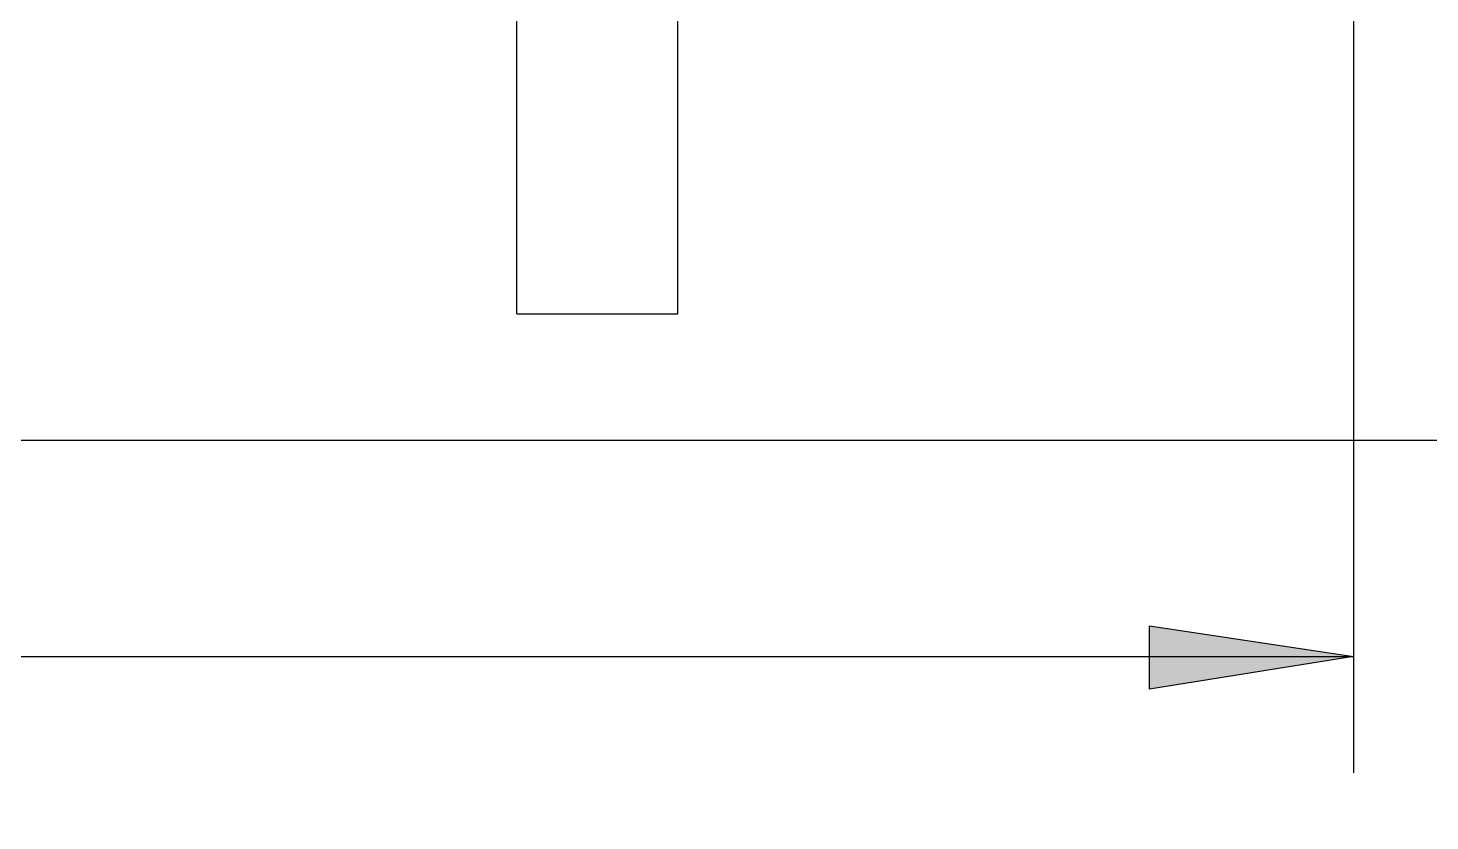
# Model space of a CAD drawing. Extents: x 3 to 592, y 5 to 207.
# Drawn here: x 208.97 to 233.2, y 125.32 to 139.03 of the extents above; entities that cross this region are included whole.
import ezdxf

# ---------------------------------------------------------------- set-up
doc = ezdxf.new("R2010")
doc.units = 0
doc.layers.get('0').update_dxf_attribs({"linetype": 'CONTINUOUS'})
picture_1 = doc.add_image_def('image3.jpg', size_in_pixel=(600, 560))

msp = doc.modelspace()

# ---------------------------------------------------------------- hatches: boundary and pattern name
h = msp.add_hatch(color=7)
h.paths.add_polyline_path([(61.630278, 108.549722), (65.122778, 109.078889), (65.122778, 107.985278)])
h.paths.add_polyline_path([(124.424722, 108.549722), (120.896944, 107.985278), (120.896944, 109.078889)])
h.paths.add_polyline_path([(29.633333, 49.918056), (30.268333, 46.425556), (29.21, 46.390278)])
h.paths.add_polyline_path([(37.076944, 20.214167), (35.030833, 23.106944), (35.983333, 23.600833)])
h.paths.add_polyline_path([(145.626667, 19.402778), (146.720278, 22.789444), (147.672778, 22.295556)])
h.paths.add_polyline_path([(153.211389, 49.741667), (153.67, 46.249167), (152.576389, 46.249167)])
h.paths.add_polyline_path([(28.539722, 76.164722), (27.834167, 72.672222), (26.811111, 73.060278)])
h.paths.add_polyline_path([(31.785278, 17.427222), (29.739167, 20.284722), (30.691667, 20.778611)])
h.paths.add_polyline_path([(151.235833, 16.404167), (152.329444, 19.790833), (153.281944, 19.296944)])
h.paths.add_polyline_path([(154.446111, 74.400833), (156.174722, 71.331667), (155.151667, 70.943611)])
h.paths.add_polyline_path([(173.813611, 128.164167), (177.341389, 128.693333), (177.341389, 127.599722)])
h.paths.add_polyline_path([(231.880833, 128.164167), (228.353056, 127.599722), (228.353056, 128.693333)])

# ---------------------------------------------------------------- linework, layer by layer
at = {"color": 7}
for points in [[(231.880833, 186.619444), (231.880833, 126.153333)], [(217.416944, 134.090833), (217.416944, 143.792222)], [(220.203889, 134.090833), (220.203889, 143.792222)], [(217.416944, 134.090833), (220.203889, 134.090833)], [(173.813611, 128.164167), (231.880833, 128.164167)]]:
    msp.add_lwpolyline(points, dxfattribs=at)
msp.add_lwpolyline([(231.880833, 128.164167), (228.353056, 127.599722), (228.353056, 128.693333)], close=True, dxfattribs=at)

# ---------------------------------------------------------------- pictures from other files: only their frames are drawn
image = msp.add_image(picture_1, insert=(160.681648, 50.463991), size_in_units=(87.012, 81.44024))
image.dxf.flags = 7

doc.saveas('drawing.dxf')
